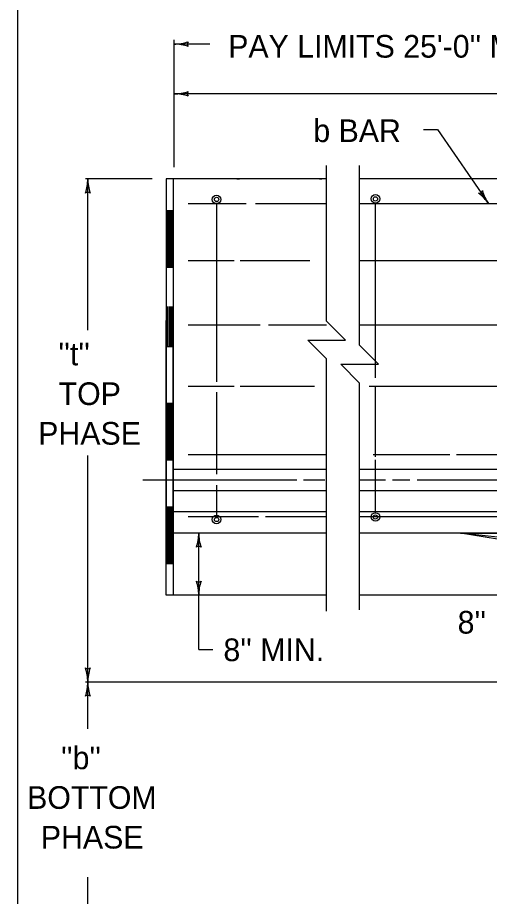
# Model space of a CAD drawing. Extents: x 1007 to 1035.5, y 1000.5 to 1021.5.
# Drawn here: x 1007 to 1011.17, y 1004.96 to 1012.71 of the extents above; entities that cross this region are included whole.
import ezdxf

# ---------------------------------------------------------------- set-up
doc = ezdxf.new("R2010")
doc.units = 0
for name, color, linetype in [('1', 7, 'Continuous'), ('10', 7, 'Continuous'), ('11', 7, 'Continuous')]:
    doc.layers.add(name, color=color, linetype=linetype)

msp = doc.modelspace()

# ---------------------------------------------------------------- linework, layer by layer
at = {"layer": '1'}
for p, q in [((1008.3827, 1011.3909), (1008.3827, 1012.5127)), ((1008.6976, 1012.4757), (1008.3827, 1012.4757)), ((1011.9444, 1012.0372), (1008.3827, 1012.0372)), ((1010.5857, 1011.7211), (1010.7107, 1011.7211)), ((1010.7107, 1011.7211), (1011.1603, 1011.0685)), ((1009.7297, 1010.0313), (1009.7297, 1011.4048)), ((1010.0216, 1009.9442), (1010.0216, 1011.4048)), ((1008.1878, 1011.2872), (1007.5987, 1011.2872)), ((1007.6203, 1009.9518), (1007.6203, 1011.2872)), ((1009.7297, 1011.2872), (1008.3128, 1011.2872)), ((1008.3128, 1011.2872), (1008.3128, 1010.1576)), ((1008.3753, 1011.2807), (1008.3753, 1007.6141)), ((1008.9378, 1011.2871), (1008.9602, 1011.2871)), ((1009.6669, 1011.2871), (1009.6878, 1011.2871)), ((1023.2573, 1011.2872), (1010.0216, 1011.2872)), ((1008.5077, 1011.0685), (1009.02, 1011.0685)), ((1008.7577, 1011.0685), (1008.7577, 1009.4968)), ((1009.103, 1011.0685), (1009.7297, 1011.0685)), ((1010.0216, 1011.0685), (1012.1148, 1011.0685)), ((1010.1615, 1009.531), (1010.1615, 1011.0685)), ((1008.3128, 1011.009), (1008.3753, 1011.009)), ((1008.3247, 1011.009), (1008.3247, 1010.509)), ((1008.3347, 1011.009), (1008.3347, 1010.509)), ((1008.3441, 1011.009), (1008.3441, 1010.509)), ((1008.3513, 1011.009), (1008.3513, 1010.509)), ((1008.3563, 1011.009), (1008.3563, 1010.509)), ((1008.3679, 1011.009), (1008.3679, 1010.509)), ((1008.5077, 1010.5676), (1008.9127, 1010.5676)), ((1008.9663, 1010.5676), (1009.5818, 1010.5676)), ((1010.0216, 1010.5676), (1011.8898, 1010.5676)), ((1008.3128, 1010.509), (1008.3753, 1010.509)), ((1008.3128, 1010.1623), (1008.3128, 1008.1622)), ((1008.3181, 1009.8071), (1008.3181, 1010.1623)), ((1008.3314, 1009.8071), (1008.3314, 1010.1623)), ((1008.3441, 1009.8071), (1008.3441, 1010.1623)), ((1008.3547, 1009.8071), (1008.3547, 1010.1623)), ((1008.3647, 1009.8071), (1008.3647, 1010.1623)), ((1008.3753, 1008.1622), (1008.3753, 1010.1623)), ((1008.3128, 1008.1622), (1008.3128, 1010.0372)), ((1008.5077, 1009.9984), (1009.142, 1009.9984)), ((1009.2152, 1009.9984), (1009.7297, 1009.9984)), ((1010.0216, 1009.9984), (1012.5459, 1009.9984)), ((1008.3128, 1009.8071), (1008.3753, 1009.8071)), ((1009.7297, 1007.4729), (1009.7297, 1009.4857)), ((1008.5077, 1009.4584), (1008.9127, 1009.4584)), ((1008.7577, 1009.4054), (1008.7577, 1008.6813)), ((1008.9663, 1009.4584), (1009.6233, 1009.4584)), ((1010.1056, 1009.4584), (1011.8898, 1009.4584)), ((1010.1615, 1008.8348), (1010.1615, 1009.4578)), ((1008.3128, 1009.3071), (1008.3753, 1009.3071)), ((1008.3247, 1008.8071), (1008.3247, 1009.3071)), ((1008.3347, 1008.8071), (1008.3347, 1009.3071)), ((1008.3441, 1008.8071), (1008.3441, 1009.3071)), ((1008.3513, 1008.8071), (1008.3513, 1009.3071)), ((1008.3563, 1008.8071), (1008.3563, 1009.3071)), ((1008.3679, 1008.8071), (1008.3679, 1009.3071)), ((1010.0216, 1007.4838), (1010.0216, 1009.2358)), ((1007.6203, 1006.8477), (1007.6203, 1008.8451)), ((1008.3128, 1008.8071), (1008.3753, 1008.8071)), ((1008.5077, 1008.856), (1009.7297, 1008.856)), ((1010.1403, 1008.856), (1010.818, 1008.856)), ((1010.1615, 1008.3416), (1010.1615, 1008.8081)), ((1010.8766, 1008.856), (1013.617, 1008.856)), ((1008.3753, 1008.7248), (1009.7297, 1008.7248)), ((1010.0216, 1008.7248), (1023.2573, 1008.7248)), ((1008.1075, 1008.631), (1009.4665, 1008.631)), ((1009.5246, 1008.631), (1009.7153, 1008.631)), ((1010.0216, 1008.631), (1010.2505, 1008.631)), ((1010.3128, 1008.631), (1010.4663, 1008.631)), ((1010.5284, 1008.631), (1014.1829, 1008.631)), ((1008.7577, 1008.5837), (1008.7577, 1008.3192)), ((1008.3753, 1008.5373), (1009.7297, 1008.5373)), ((1010.0216, 1008.5373), (1023.2573, 1008.5373)), ((1008.3128, 1008.3923), (1008.3753, 1008.3923)), ((1008.3247, 1007.8923), (1008.3247, 1008.3923)), ((1008.3347, 1007.8923), (1008.3347, 1008.3923)), ((1008.3441, 1007.8923), (1008.3441, 1008.3923)), ((1008.3513, 1007.8923), (1008.3513, 1008.3923)), ((1008.3563, 1007.8923), (1008.3563, 1008.3923)), ((1008.3679, 1007.8923), (1008.3679, 1008.3923)), ((1009.7297, 1008.3498), (1008.3753, 1008.3498)), ((1023.2573, 1008.3498), (1010.0216, 1008.3498)), ((1008.5077, 1008.3078), (1009.1273, 1008.3078)), ((1009.1908, 1008.3078), (1009.7297, 1008.3078)), ((1010.0216, 1008.3078), (1011.9288, 1008.3078)), ((1008.3128, 1007.6141), (1008.3128, 1008.1622)), ((1009.7297, 1008.1622), (1008.3753, 1008.1622)), ((1008.6003, 1007.1337), (1008.6003, 1008.1622)), ((1023.2573, 1008.1622), (1010.0216, 1008.1622)), ((1010.9115, 1008.1622), (1012.4115, 1008.1622)), ((1012.4115, 1007.9931), (1010.9115, 1008.1622)), ((1012.4115, 1007.9122), (1010.9115, 1008.1622)), ((1008.3128, 1007.8923), (1008.3753, 1007.8923)), ((1009.7297, 1007.6141), (1008.3128, 1007.6141)), ((1012.4115, 1007.6141), (1010.0216, 1007.6141)), ((1008.6003, 1007.1337), (1008.7253, 1007.1337)), ((1014.1597, 1006.8477), (1007.6001, 1006.8477)), ((1007.6203, 1006.4349), (1007.6203, 1006.8477)), ((1007.6203, 1004.5372), (1007.6203, 1005.1276))]:
    msp.add_line(p, q, dxfattribs=at)
for points in [[(1009.7297, 1009.4479), (1009.7297, 1009.6979), (1009.563, 1009.8646), (1009.8963, 1009.8646), (1009.7297, 1010.0313), (1009.7297, 1010.2813)], [(1010.0216, 1009.2358), (1010.0216, 1009.4858), (1009.8549, 1009.6525), (1010.1883, 1009.6525), (1010.0216, 1009.8192), (1010.0216, 1010.0692)]]:
    msp.add_lwpolyline(points, dxfattribs=at)
for centre, radius in [((1008.7576, 1011.106), 0.0375), ((1008.7576, 1011.106), 0.0188), ((1010.1615, 1011.1104), 0.0375), ((1010.1615, 1011.1104), 0.0188), ((1008.7577, 1008.2817), 0.0375), ((1010.1615, 1008.3041), 0.0375), ((1010.1615, 1008.3041), 0.0188), ((1008.7577, 1008.2817), 0.0188)]:
    msp.add_circle(centre, radius, dxfattribs=at)
for centre, radius, start, end in [((1008.3827, 1012.8667), 0.3909, 269.98778, 270), ((1008.3827, 1012.8667), 0.3909, 270, 288.66878), ((1008.3827, 1012.0848), 0.3909, 71.34716, 89.99389), ((1008.5314, 1012.4757), 0.0313, 138.7746, 220.89129), ((1008.3827, 1012.4282), 0.3909, 270, 288.66878), ((1008.5314, 1012.0372), 0.0313, 138.7746, 220.89129), ((1008.3827, 1012.4282), 0.3909, 269.98778, 270), ((1008.3827, 1011.6463), 0.3909, 71.34716, 89.99389), ((1007.2294, 1011.2872), 0.3909, 341.34716, 359.99389), ((1008.0113, 1011.2872), 0.3909, 179.98778, 180), ((1008.0113, 1011.2872), 0.3909, 180, 198.66878), ((1007.6203, 1011.1386), 0.0313, 48.7746, 130.89129), ((1011.076, 1011.191), 0.0313, 263.33867, 345.45536), ((1010.8383, 1010.8468), 0.3909, 34.56407, 53.23285), ((1011.4822, 1011.2903), 0.3909, 195.91123, 214.55796), ((1010.8383, 1010.8468), 0.3909, 34.55184, 34.56407), ((1008.2093, 1008.1622), 0.3909, 341.34716, 359.99389), ((1008.9912, 1008.1622), 0.3909, 179.98778, 180), ((1008.9912, 1008.1622), 0.3909, 180, 198.66878), ((1008.6002, 1008.0136), 0.0313, 48.7746, 130.89129), ((1008.6003, 1007.7628), 0.0313, 228.7746, 310.89129), ((1008.2093, 1007.6141), 0.3909, 0, 18.66878), ((1008.9912, 1007.6141), 0.3909, 161.34716, 179.99389), ((1008.2093, 1007.6141), 0.3909, 359.98778, 0), ((1007.6204, 1006.9964), 0.0313, 228.7746, 310.89129), ((1007.2294, 1006.8477), 0.3909, 0, 18.66878), ((1008.0113, 1006.8477), 0.3909, 161.34716, 179.99389), ((1007.2294, 1006.8477), 0.3909, 341.34716, 359.99389), ((1008.0113, 1006.8477), 0.3909, 179.98778, 180), ((1007.2294, 1006.8477), 0.3909, 359.98778, 0), ((1008.0113, 1006.8477), 0.3909, 180, 198.66878), ((1007.6203, 1006.6991), 0.0313, 48.7746, 130.89129)]:
    msp.add_arc(centre, radius, start, end, dxfattribs=at)
at = {"layer": '10'}
msp.add_line((1007, 1021.5), (1007, 1000.5), dxfattribs=at)
at = {"layer": '11'}
msp.add_lwpolyline([(1007, 1000.5), (1035.5, 1000.5), (1035.5, 1021.5), (1007, 1021.5)], close=True, dxfattribs=at)

# ---------------------------------------------------------------- texts
at = {"layer": '1'}
for s, p in [("PAY LIMITS 25'-0'' MEDIAN BARRIER TO BE INCLUDED IN THE CONTRACT PRICE OF BOX INLET 4", (1008.8608, 1012.3565)), ('b BAR', (1009.6127, 1011.6121)), ("''t''", (1007.3605, 1009.6419)), ('TOP', (1007.3628, 1009.2919)), ('PHASE', (1007.1826, 1008.9419)), ("8''", (1010.8871, 1007.2753)), ("8'' MIN.", (1008.8184, 1007.0323)), ("''b''", (1007.3838, 1006.0792)), ('BOTTOM', (1007.0845, 1005.7292)), ('PHASE', (1007.2058, 1005.3792))]:
    msp.add_text(s, height=0.2, dxfattribs=at).set_placement(p)

doc.saveas('drawing.dxf')
